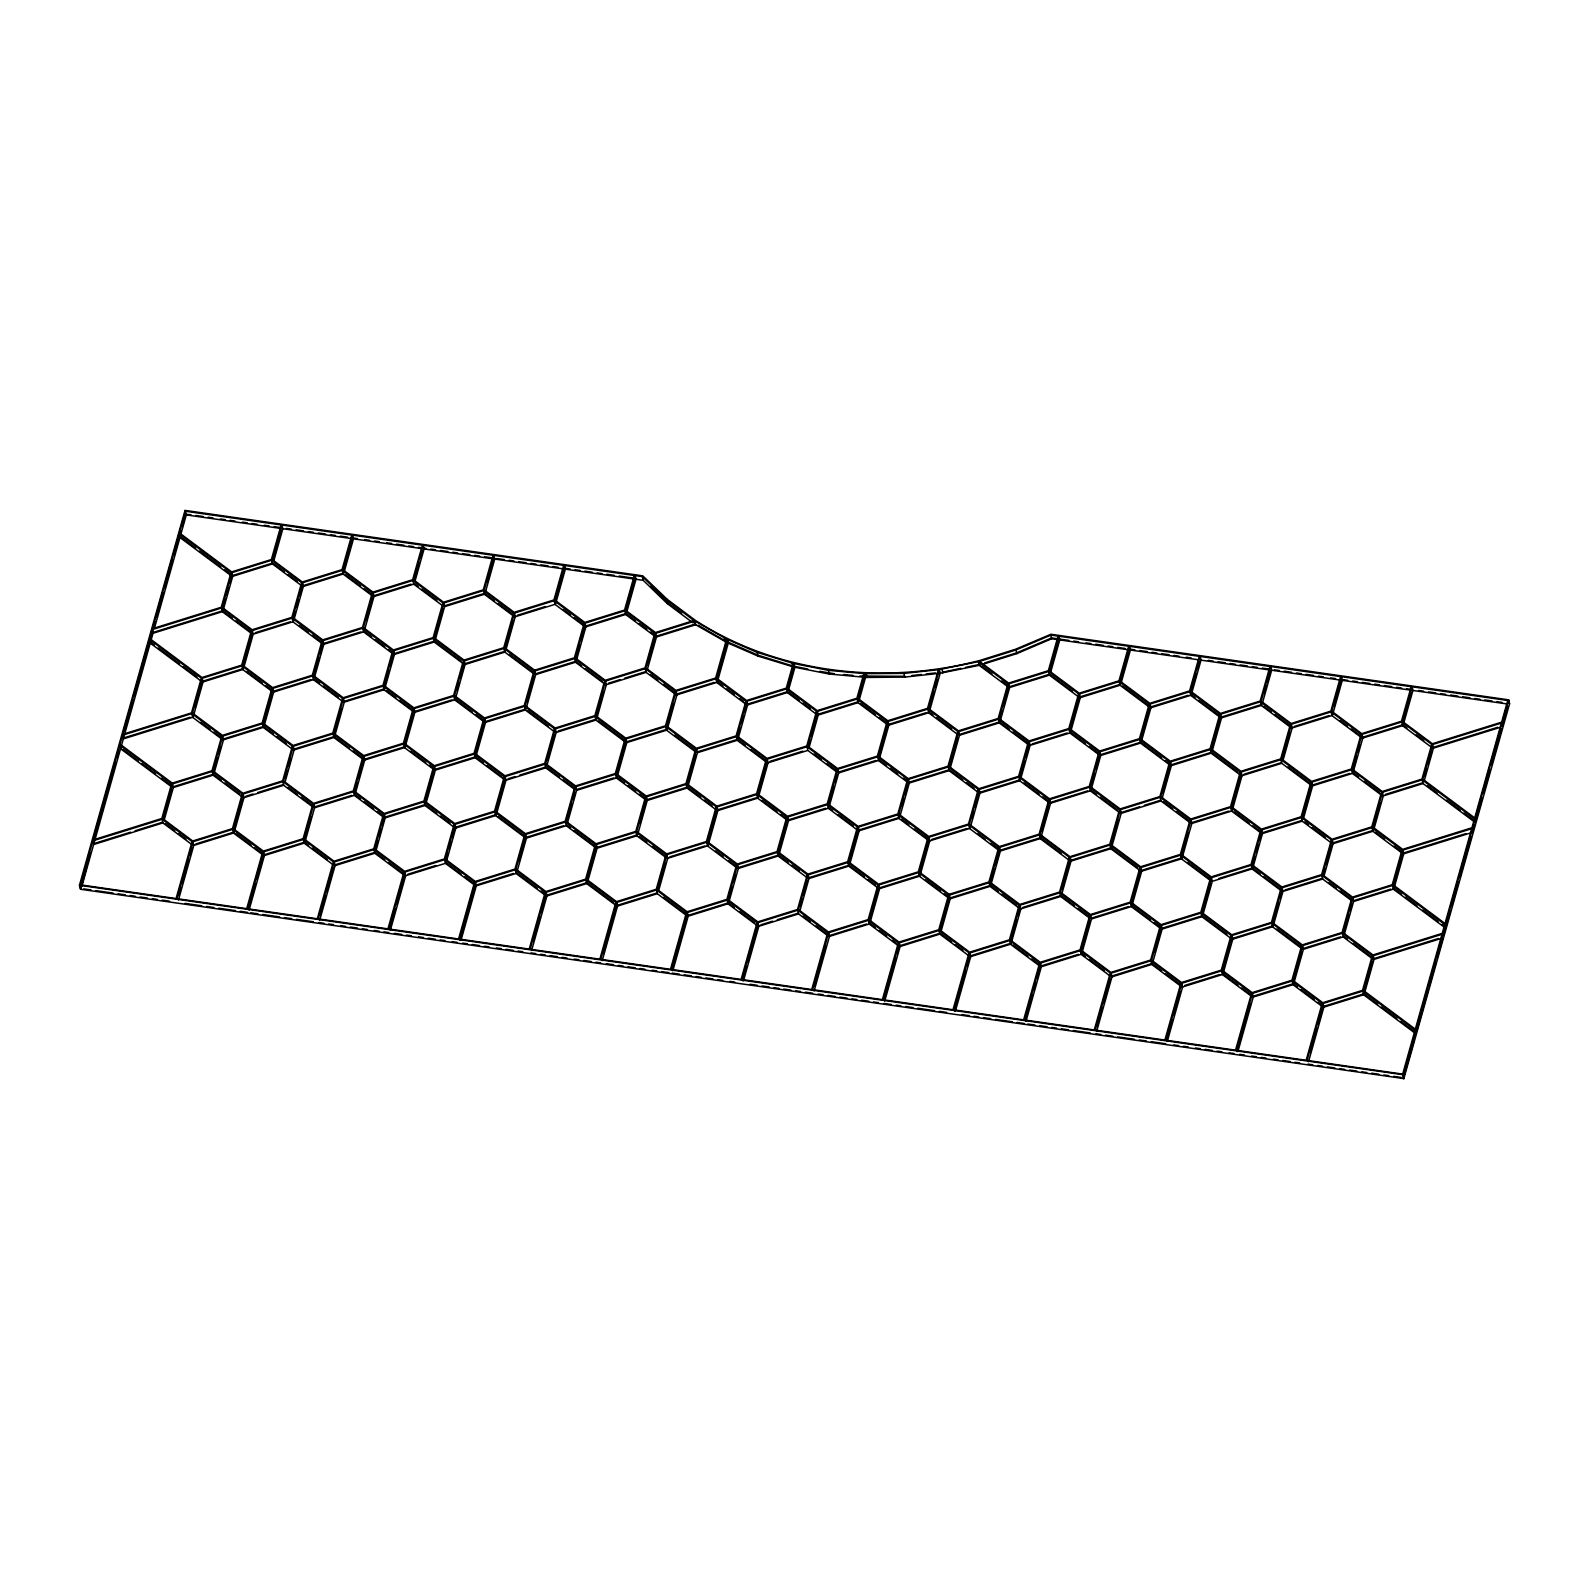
<?xml version="1.0" encoding="UTF-8"?>
<svg xmlns="http://www.w3.org/2000/svg" width="1589" height="1589" viewBox="0 0 1589 1589"><rect width="100%" height="100%" fill="white"/><g stroke="black" fill="none" stroke-linecap="round" stroke-linejoin="round"><path stroke-width="1.5" d="M979.301 660.647L1015.709 649.206L1050.925 634.269L1508.616 699.835L1403.385 1074.76L79.45 885.272L185.039 510.407L642.77 575.854L667.181 599.331L695.267 620.306C778.193 673.994 883.762 685.077 978.447 660.825M81.257 888.549L80.443 884.855L92.837 840.839L162.118 819.249L192.09 841.614L192.885 845.288M119.771 745.062L93.096 839.926L161.84 818.494L171.612 783.754L119.771 745.062L120.565 748.737L93.89 843.6L130.556 832.179M122.532 735.21L123.326 738.905L120.824 747.823L120.009 744.149L122.532 735.21L191.812 713.62L221.785 735.985L222.579 739.679L192.607 717.314L191.812 713.62M122.79 734.317L149.465 639.433L201.306 678.126L191.534 712.885L122.79 734.317L123.584 737.991L190.044 717.275M154.391 645.094L150.518 642.214L149.724 638.54L152.226 629.602L221.507 608.011L251.479 630.376L252.274 634.051L243.812 664.182M179.16 533.825L152.484 628.688L221.248 607.256L231.021 572.517L179.16 533.825L179.954 537.499L154.61 627.635M195.685 548.145L180.212 536.585L179.418 532.911L185.516 511.241L281.134 524.926L281.928 528.601M90.295 852.975L80.681 889.284L1403.842 1078.593L1509.55 703.887L1508.418 699.756M94.327 838.674L115.779 762.382M117.129 757.615L119.135 750.445M124.498 731.377L133.218 700.372M134.549 695.605L155.345 621.696M156.675 616.929L163.389 593.074M164.72 588.307L172.764 559.705M174.115 554.919L180.808 531.084M182.159 526.317L185.615 514.2L190.958 514.757M81.893 886.225L93.632 844.514L92.837 840.839M123.584 737.991L150.26 643.108L149.465 639.433M150.518 642.214L153.021 633.276L152.226 629.602M180.212 536.585L186.31 514.915L185.516 511.241M202.22 678.265L203.015 681.939L193.242 716.699L192.448 713.004L202.22 678.265L241.965 665.87L271.937 688.236L272.732 691.91L242.759 669.545L241.965 665.87M232.312 618.061L222.937 611.07L222.142 607.395L231.915 572.636L271.659 560.242L301.652 582.627L302.446 586.301L299.824 595.557M163.29 819.864L171.771 789.753M194.95 707.304L202.121 681.8M223.334 606.303L225.3 599.351M226.591 594.723L228.558 587.771M229.849 583.143L231.815 576.191L231.021 572.517M164.203 819.984L173.32 787.548L172.267 783.139L120.009 744.149M222.937 611.07L232.709 576.31L231.915 572.636M192.09 841.614L176.081 898.54L80.443 884.855M221.785 735.985L212.012 770.744L172.267 783.139M251.479 630.376L241.707 665.136L201.962 677.51L149.724 638.54M281.134 524.926L271.401 559.507L231.656 571.901L179.418 532.911M192.984 841.733L176.975 898.679L246.712 908.65L262.721 851.724L232.729 829.359L192.984 841.733L193.779 845.427L178.445 899.99M221.209 780.139L213.72 774.558L212.906 770.883L222.678 736.124L262.443 723.73L292.416 746.095L293.21 749.79L263.238 727.404L262.443 723.73M242.62 665.255L252.393 630.495L292.138 618.121L322.11 640.486L312.338 675.226L272.593 687.62L242.62 665.255L243.415 668.929M282.028 525.045L272.315 559.646L302.287 582.011L342.032 569.617L351.765 535.036L282.028 525.045L282.842 528.72L273.765 561.016M178.862 895.104L180.868 887.993M182.199 883.246L188.873 859.53M190.203 854.783L192.209 847.652M213.462 772.115L217.355 758.211M218.666 753.563L220.613 746.631M272.851 560.877L281.273 530.905M214.356 772.234L223.493 739.799L222.678 736.124M244.07 666.625L253.187 634.19L252.393 630.495M242.243 793.845L232.471 828.604L192.726 840.998L162.753 818.633L172.526 783.874L212.271 771.479L242.243 793.845L243.038 797.539L234.576 827.651M271.937 688.236L262.165 722.995L222.42 735.369L192.448 713.004M301.652 582.627L291.879 617.366L252.115 629.76L222.142 607.395M233.384 828.743L243.157 793.984L282.902 781.589L312.874 803.955L303.102 838.714L263.357 851.108L233.384 828.743L234.179 832.418L243.951 797.658L243.157 793.984M273.248 733.78L263.873 726.809L263.079 723.114L272.851 688.375L312.596 675.98L342.569 698.346L343.363 702.02M302.546 582.746L303.34 586.42L293.568 621.18L292.773 617.505L302.546 582.746L342.29 570.352L372.283 592.717L373.077 596.411L366.562 619.571M264.271 722.042L272.096 694.234M293.31 618.737L295.276 611.785M296.567 607.157L298.533 600.205M264.529 724.485L273.646 692.049L272.851 688.375M292.416 746.095L282.643 780.854L242.899 793.249L212.906 770.883M263.615 851.843L247.606 908.789L317.323 918.76L333.352 861.834L303.36 839.469L263.615 851.843L264.41 855.537L249.076 910.1M293.31 746.234L283.537 780.974L313.53 803.359L353.274 790.964L363.047 756.205L333.074 733.84L293.31 746.234L294.104 749.909L284.987 782.344M323.024 640.605L313.251 675.365L343.224 697.73L382.969 685.336L392.741 650.596L362.769 628.231L323.024 640.605L323.818 644.3L314.682 676.735M342.946 569.756L352.659 535.155L422.396 545.146L412.663 579.727L372.918 592.121L342.946 569.756L343.74 573.43L353.473 538.83L352.659 535.155M248.837 907.597L255.511 883.861M256.842 879.114L263.516 855.398L262.721 851.724M285.384 777.577L287.351 770.625M288.642 765.997L290.608 759.045M313.788 676.596L318.992 658.064M320.303 653.437L322.905 644.161M344.118 568.683L352.559 538.711L351.765 535.036M342.569 698.346L332.796 733.105L293.051 745.479L263.079 723.114M372.283 592.717L362.51 627.476L322.746 639.87L292.773 617.505M313.788 804.094L304.015 838.853L333.988 861.218L373.733 848.824L383.505 814.065L353.533 791.699L313.788 804.094L314.582 807.768L304.81 842.528L308.564 845.328M349.501 748.101L334.504 736.899L333.71 733.224L343.482 698.465L383.227 686.09L413.2 708.456L413.994 712.13L384.022 689.765L383.227 686.09M363.404 627.615L373.177 592.856L412.922 580.462L442.894 602.827L433.142 637.586L393.377 649.98L363.404 627.615L364.199 631.29L371.707 636.891M304.552 840.084L311.067 816.905M334.246 734.456L341.417 708.972M334.504 736.899L344.277 702.159L343.482 698.465M364.854 628.966L373.971 596.53L373.177 592.856M334.246 861.953L318.237 918.899L387.954 928.87L403.983 871.944L373.991 849.579L334.246 861.953L335.041 865.628L319.707 920.21M360.584 798.969L354.963 794.778L354.168 791.084L363.941 756.344L403.705 743.95L433.678 766.315L434.472 769.99L404.5 747.625L403.705 743.95M383.883 685.475L393.655 650.715L433.4 638.341L463.372 660.706L453.6 695.446L413.855 707.84L383.883 685.475L384.677 689.149M423.29 545.265L413.577 579.846L443.549 602.231L483.294 589.837L493.027 555.236L423.29 545.265L424.084 548.94L415.007 581.236M320.124 915.324L325.467 896.355M326.798 891.608L333.472 867.872M355.36 790.011L357.326 783.059M358.617 778.431L363.841 759.88L363.047 756.205M385.074 684.382L388.967 670.479M390.278 665.851L393.536 654.271L392.741 650.596M414.113 581.097L419.297 562.645M420.588 558.037L422.535 551.125M354.963 794.778L364.735 760.019L363.941 756.344M385.313 686.845L394.449 654.39L393.655 650.715M413.2 708.456L403.427 743.215L363.682 755.589L333.71 733.224M384.796 859.629L375.441 852.638L374.646 848.963L384.419 814.204L424.164 801.809L454.136 824.175L454.931 827.869L452.329 837.125M414.113 708.575L414.908 712.269L405.135 747.009L404.341 743.334L414.113 708.575L453.858 696.2L483.831 718.566L484.625 722.24L475.508 754.676M443.808 602.966L434.035 637.725L464.008 660.09L503.753 647.696L513.525 612.937L483.553 590.572L443.808 602.966L444.602 606.64L435.485 639.076M375.838 847.871L377.785 840.919M379.096 836.291L381.042 829.339M382.353 824.711L384.3 817.759L383.505 814.065M413.358 714.454L404.222 746.89L364.477 759.284M434.572 638.957L443.053 608.825M376.096 850.314L385.213 817.878L384.419 814.204M433.678 766.315L423.905 801.074L384.161 813.449L354.168 791.084M404.877 872.063L388.868 929.009L458.585 938.98L474.595 882.034L444.622 859.669L404.877 872.063L405.672 875.738L390.338 930.32M434.572 766.454L424.799 801.194L454.772 823.559L494.537 811.184L504.309 776.425L474.317 754.06L434.572 766.454L435.366 770.129L426.249 802.564M472.151 711.852L455.308 699.259L454.514 695.585L464.286 660.825L504.031 648.431L534.003 670.816L534.798 674.491L504.825 652.126L504.031 648.431M484.208 589.956L493.921 555.375L563.658 565.346L553.925 599.947L514.181 612.321L484.208 589.956L485.003 593.65L494.358 600.642M390.1 927.817L395.423 908.829M396.773 904.081L404.778 875.618L403.983 871.944M425.355 802.425L433.817 772.314M456.996 689.864L458.963 682.912M460.254 678.285L464.167 664.381M487.326 581.991L493.821 558.931L493.027 555.236M455.308 699.259L465.08 664.5L464.286 660.825M485.638 591.346L494.715 559.05L493.921 555.375M454.136 824.175L444.364 858.934L404.619 871.328L374.646 848.963M483.831 718.566L474.058 753.325L434.313 765.699L404.341 743.334M461.048 873.93L446.072 862.748L445.278 859.073L455.05 824.314L494.795 811.919L524.767 834.285L525.562 837.979L519.047 861.139M483.255 762.72L475.766 757.119L474.972 753.444L484.744 718.685L524.489 706.311L554.462 728.676L555.256 732.35L525.284 709.985L524.489 706.311M505.461 651.51L504.666 647.835L514.439 613.076L554.184 600.682L584.156 623.047L584.951 626.741L581.058 640.625M445.814 860.304L447.76 853.353M449.071 848.705L451.018 841.753M505.858 646.743L513.029 621.259M446.072 862.748L455.844 827.988L455.05 824.314M476.422 754.815L485.539 722.379L484.744 718.685M506.116 649.186L515.233 616.75L514.439 613.076M534.003 670.816L524.231 705.556L484.486 717.95L454.514 695.585M475.508 882.173L459.499 939.119L529.216 949.09L545.226 892.144L515.253 869.779L475.508 882.173L476.303 885.848L460.969 940.43M495.43 811.304L505.203 776.564L544.948 764.17L574.94 786.535L565.168 821.295L525.403 833.669L495.43 811.304L496.225 814.998M525.919 709.369L525.125 705.695L534.897 670.935L574.662 658.541L604.634 680.906L605.429 684.601L575.456 662.236L574.662 658.541M564.552 565.485L565.346 569.16L555.634 603.76L554.839 600.066L564.552 565.485L634.289 575.456L635.084 579.151L626.642 609.123M460.055 940.291L475.389 885.728M496.622 810.231L505.103 780.1L504.309 776.425M526.972 702.298L534.142 676.795M555.375 601.317L564.453 569.041L494.715 559.05M496.88 812.674L505.997 780.239L505.203 776.564M526.575 707.045L535.692 674.61L534.639 670.2L504.666 647.835M524.767 834.285L514.995 869.044L475.25 881.438L445.278 859.073M554.462 728.676L544.689 763.415L504.944 775.809L474.972 753.444M584.156 623.047L574.384 657.806L534.639 670.2M537.3 888.231L516.703 872.858L515.909 869.163L525.681 834.424L565.426 822.029L595.398 844.395L596.193 848.069M555.375 728.795L545.603 763.554L575.576 785.919L615.32 773.525L625.093 738.786L595.12 716.421L555.375 728.795L556.17 732.489L547.053 764.925M581.713 665.811L576.092 661.62L575.297 657.945L585.07 623.186L624.815 610.792L654.787 633.157L655.582 636.831L625.609 614.466L624.815 610.792M547.45 760.158L554.601 734.674M575.834 659.177L579.747 645.273M517.339 870.534L526.475 838.098L525.681 834.424M576.747 659.296L585.864 626.861L585.07 623.186M604.634 680.906L594.862 715.666L555.117 728.06L525.125 705.695M634.289 575.456L624.556 610.057L584.812 622.431L554.839 600.066M546.139 892.283L530.13 949.229L599.847 959.2L615.857 902.254L585.884 879.889L546.139 892.283L546.934 895.958L531.6 950.52M575.834 786.654L566.061 821.414L596.034 843.779L635.799 831.405L645.571 796.645L615.579 774.28L575.834 786.654L576.628 790.349L567.511 822.784M605.528 681.045L606.323 684.72L596.55 719.479L595.756 715.805L605.528 681.045L645.293 668.651L675.265 691.016L676.06 694.711L646.087 672.346L645.293 668.651M635.62 620.842L626.265 613.87L625.47 610.176L635.183 575.595L642.393 576.628L666.486 599.907L693.956 620.524L694.751 624.219L656.237 636.236L650.616 632.025M533.348 940.906L540.022 917.191M541.352 912.444L545.365 898.202M566.598 822.645L571.822 804.113M573.113 799.485L575.079 792.534M596.948 714.712L603.462 691.553M626.9 611.547L635.977 579.27L635.183 575.595M595.398 844.395L585.626 879.154L545.881 891.548L515.909 869.163M654.787 633.157L645.015 667.916L605.27 680.31L575.297 657.945M613.553 902.532L587.334 882.968L586.54 879.273L596.312 844.534L636.057 832.139L666.029 854.505L666.824 858.179L636.851 835.814L636.057 832.139M616.234 773.664L626.006 738.905L665.751 726.531L695.724 748.896L685.951 783.635L646.207 796.029L616.234 773.664L617.029 777.339L624.517 782.94M655.701 633.296L645.928 668.035L675.901 690.421L715.646 678.026L726.59 639.096L694.89 621.081L655.701 633.296L656.495 636.971L647.378 669.406M587.076 880.524L595.537 850.393M617.426 772.572L625.887 742.46L625.093 738.786M647.776 664.639L654.946 639.155M587.97 880.644L597.106 848.208L596.312 844.534M617.029 777.339L626.801 742.579L626.006 738.905M675.265 691.016L665.493 725.776L625.748 738.17L595.756 715.805M616.77 902.393L600.761 959.339L670.479 969.31L686.488 912.364L656.515 889.999L616.77 902.393L617.565 906.068L602.231 960.63M637.487 835.198L636.692 831.524L646.465 796.764L686.21 784.39L716.182 806.755L716.977 810.43L707.86 842.865M676.159 691.155L666.387 725.915L696.359 748.28L736.124 735.886L745.896 701.126L715.904 678.761L676.159 691.155L676.954 694.83L667.181 729.589M603.323 953.4L616.651 905.948L615.857 902.254M639.851 823.499L646.365 800.32L645.571 796.645M673.458 703.967L666.288 729.45L626.543 741.845M638.142 832.894L647.259 800.459L646.465 796.764M666.029 854.505L656.257 889.264L616.512 901.638L586.54 879.273M737.455 868.289L736.66 864.615L706.688 842.249L666.923 854.644L657.151 889.383L687.143 911.748L688.196 916.178L672.842 970.74M696.637 749.015L686.865 783.774L716.838 806.139L756.582 793.745L766.355 759.006L736.382 736.621L696.637 749.015L697.432 752.689L688.315 785.125M722.975 686.031L717.354 681.84L716.56 678.145L727.444 639.453L757.178 652.404L793.229 663.427L794.023 667.102L787.707 689.566M658.343 888.311L665.513 862.827M687.401 785.006L695.863 754.894M717.731 677.132L727.385 642.77L726.59 639.096M658.601 890.754L667.738 858.318L666.923 854.644M717.354 681.84L728.239 643.148L727.444 639.453M716.182 806.755L706.41 841.515L666.665 853.889L636.692 831.524M717.096 806.874L717.89 810.569L708.118 845.308L707.323 841.634L717.096 806.874L756.841 794.5L786.813 816.865L787.608 820.54L757.635 798.175L756.841 794.5M745.32 745.281L737.812 739.699L737.018 736.025L746.79 701.265L786.535 688.871L816.528 711.236L817.322 714.931L787.33 692.546L786.535 688.871M672.604 968.237L686.627 918.422M738.21 734.932L740.176 727.98M741.467 723.353L743.434 716.401M744.725 711.773L746.691 704.821L745.896 701.126M738.468 737.375L747.585 704.94L746.79 701.265M736.66 864.615L726.888 899.374L687.143 911.748M793.229 663.427L786.277 688.136L746.532 700.511L716.56 678.145M734.197 907.379L728.596 903.188L727.782 899.493L737.554 864.754L777.319 852.359L807.291 874.725L808.086 878.399L778.113 856.034L777.319 852.359M757.496 793.884L767.269 759.125L807.013 746.731L836.986 769.096L827.214 803.855L787.469 816.249L757.496 793.884L758.291 797.559M794.123 663.606L787.191 688.255L817.163 710.621L856.908 698.246L863.84 673.577L828.465 670.34L794.123 663.606L794.917 667.281L788.621 689.705M728.338 900.725L732.231 886.821M733.542 882.193L735.489 875.241M758.688 792.792L767.149 762.68L766.355 759.006M729.232 900.864L738.369 868.428L737.554 864.754M758.946 795.235L768.063 762.799L767.269 759.125M757.119 922.474L741.11 979.42L671.392 969.429L687.401 912.503L727.146 900.109L757.119 922.474L757.913 926.169L747.903 961.742M786.813 816.865L777.041 851.605L737.296 863.999L707.323 841.634M816.528 711.236L806.755 745.996L766.99 758.39L737.018 736.025M758.032 922.613L742.023 979.539L811.741 989.53L827.75 932.584L797.777 910.219L758.032 922.613L758.827 926.288L743.473 980.85M788.124 862.41L778.749 855.418L777.955 851.744L787.727 816.984L827.472 804.61L857.444 826.975L858.239 830.65M817.421 711.375L807.649 746.135L837.621 768.5L877.386 756.106L887.159 721.346L857.166 698.981L817.421 711.375L818.216 715.05L809.099 747.485M742.579 980.731L746.572 966.489M779.146 850.651L786.972 822.864M808.185 747.366L810.152 740.414M811.443 735.767L816.667 717.235M779.404 853.114L788.521 820.679L787.727 816.984M807.291 874.725L797.519 909.484L757.774 921.858L727.782 899.493M808.185 874.844L798.413 909.603L828.405 931.968L868.15 919.594L877.923 884.835L847.95 862.469L808.185 874.844L808.98 878.538L799.863 910.974M837.9 769.235L828.127 803.994L858.1 826.359L897.845 813.965L907.617 779.206L877.644 756.841L837.9 769.235L838.694 772.909L829.557 805.345M865.568 677.351L858.616 702.06L857.822 698.366L864.774 673.657L903.982 673.398L938.424 669.664L939.218 673.339L904.777 677.093L866.78 677.45L865.568 677.351L864.774 673.657M800.26 906.207L802.227 899.255M803.518 894.627L807.43 880.723M828.663 805.226L833.867 786.694M835.178 782.046L837.125 775.094M858.974 697.432L864.634 677.252L829.259 674.034L794.917 667.281M857.444 826.975L847.672 861.715L807.927 874.109L777.955 851.744M828.663 932.723L812.654 989.649L882.372 999.64L898.381 942.694L868.408 920.329L828.663 932.723L829.458 936.398L814.104 990.96M864.376 876.711L849.38 865.528L848.586 861.854L858.358 827.094L898.103 814.72L928.075 837.085L928.87 840.76L898.897 818.395L898.103 814.72M878.28 756.225L888.052 721.485L927.797 709.091L957.77 731.456L947.997 766.216L908.253 778.61L878.28 756.225L879.075 759.919L886.583 765.501M814.541 986.094L825.883 945.753M849.122 863.085L857.603 832.974M879.472 755.152L887.953 725.021L887.159 721.346M850.036 863.224L859.152 830.769L858.358 827.094M879.73 757.595L888.847 725.16L888.052 721.485M938.424 669.664L927.539 708.356L887.794 720.731L857.822 698.366M875.46 927.599L869.838 923.388L869.044 919.713L878.816 884.954L918.561 872.579L948.554 894.945L949.348 898.619L919.356 876.254L918.561 872.579M899.553 817.779L898.758 814.104L908.531 779.345L948.275 766.951L978.248 789.316L979.042 793.01L975.13 806.894M939.397 669.545L928.453 708.476L958.425 730.841L998.17 718.466L1007.942 683.707L978.387 661.64L939.397 669.545L940.191 673.239L929.247 712.15L932.981 714.951M870.236 918.641L878.717 888.509L877.923 884.835M901.897 806.06L903.843 799.108M905.154 794.48L908.411 782.9L907.617 779.206M928.969 709.747L934.094 691.553M935.385 687.004L937.292 680.171M869.838 923.388L879.611 888.648L878.816 884.954M900.188 815.455L909.325 783.019L908.531 779.345M928.075 837.085L918.303 871.825L878.558 884.219L848.586 861.854M899.295 942.833L883.285 999.759L953.003 1009.75L969.012 952.804L939.039 930.439L899.295 942.833L900.089 946.508L884.735 1001.07M928.989 837.204L929.783 840.879L920.011 875.638L919.217 871.964L928.989 837.204L968.734 824.81L998.706 847.195L999.501 850.87L995.588 864.774M958.683 731.595L948.911 766.335L978.884 788.7L1018.628 776.326L1028.401 741.566L998.428 719.201L958.683 731.595L959.478 735.27L950.361 767.705M884.497 998.567L895.838 958.246M897.169 953.499L899.175 946.369L898.381 942.694M928.214 843.084L919.097 875.519L879.353 887.893M949.447 767.566L957.929 737.455M948.554 894.945L938.781 929.704L899.016 942.078L869.044 919.713M978.248 789.316L968.476 824.075L928.731 836.469L898.758 814.104M979.142 789.455L979.956 793.129L970.184 827.889L969.369 824.214L979.142 789.455L1018.907 777.061L1048.879 799.426L1049.674 803.12L1019.701 780.735L1018.907 777.061M1009.233 729.252L999.878 722.26L999.084 718.586L1008.856 683.826L1048.601 671.452L1078.573 693.817L1079.368 697.492L1070.251 729.927M940.211 931.055L948.693 900.943M971.872 818.494L973.819 811.542M1000.276 717.513L1002.222 710.561M1003.533 705.913L1008.737 687.382L1007.942 683.707M941.125 931.194L950.242 898.758L949.189 894.329L919.217 871.964M1000.534 719.956L1009.651 687.521L1008.856 683.826M998.706 847.195L988.934 881.935L949.189 894.329M1058.056 636.116L1048.343 670.697L1008.578 683.091L979.539 661.401L1016.046 649.921L1050.845 635.084L1058.056 636.116L1058.85 639.791M969.926 952.943L953.916 1009.869L1023.634 1019.86L1039.643 962.914L1009.67 940.549L969.926 952.943L970.72 956.618L955.366 1011.18M998.13 891.35L990.642 885.748L989.848 882.074L999.62 847.314L1039.365 834.92L1069.337 857.285L1070.132 860.98L1040.159 838.615L1039.365 834.92M1019.542 776.445L1029.314 741.705L1069.059 729.311L1099.032 751.676L1089.259 786.436L1049.515 798.81L1019.542 776.445L1020.337 780.139M1058.969 636.236L1049.237 670.836L1079.209 693.201L1118.974 680.807L1128.687 646.226L1058.969 636.236L1059.764 639.93L1050.687 672.207M954.473 1011.041L965.814 970.72M967.145 965.973L969.806 956.479L969.012 952.804M990.384 883.305L994.297 869.401M1020.734 775.372L1024.647 761.469M1025.938 756.841L1029.195 745.241L1028.401 741.566M1049.773 672.068L1058.214 642.095M991.298 883.424L1000.415 850.989L999.62 847.314M1020.992 777.816L1030.109 745.38L1029.314 741.705M1019.185 905.055L1009.412 939.794L969.648 952.188L939.675 929.823L949.447 895.064L989.192 882.689L1019.185 905.055L1019.979 908.729L1018.013 915.681M1048.879 799.426L1039.107 834.185L999.362 846.579L969.369 824.214M1078.573 693.817L1068.801 728.557L1029.056 740.951L999.084 718.586M1010.306 939.933L1020.078 905.174L1059.823 892.8L1089.816 915.165L1080.043 949.904L1040.279 962.298L1010.306 939.933L1011.101 943.608L1020.873 908.868L1020.078 905.174M1061.412 853.372L1040.795 837.999L1040.001 834.324L1049.773 799.565L1089.538 787.171L1119.51 809.536L1120.305 813.21L1090.332 790.845L1089.538 787.171M1085.486 743.553L1070.509 732.37L1069.715 728.696L1079.487 693.936L1119.232 681.562L1149.205 703.927L1149.999 707.602L1141.538 737.713M1011.498 938.841L1016.722 920.309M1041.848 830.908L1049.018 805.424M1041.45 835.675L1050.567 803.24L1049.773 799.565M1070.509 732.37L1080.282 697.631L1079.487 693.936M1069.337 857.285L1059.565 892.045L1019.82 904.439L989.848 882.074M1040.557 963.033L1024.547 1019.979L1094.265 1029.95L1110.274 973.024L1080.302 950.659L1040.557 963.033L1041.351 966.728L1025.997 1021.29M1070.251 857.424L1060.479 892.184L1090.451 914.549L1130.196 902.155L1139.968 867.395L1109.996 845.03L1070.251 857.424L1071.046 861.099L1061.929 893.534M1096.589 794.44L1090.968 790.249L1090.173 786.555L1099.946 751.796L1139.69 739.421L1169.663 761.786L1170.457 765.461L1162.651 793.269M1119.868 680.946L1129.6 646.346L1199.318 656.336L1189.585 690.917L1149.84 703.311L1119.868 680.946L1120.662 684.621M1025.759 1018.787L1032.433 995.072M1033.764 990.324L1035.77 983.194M1037.101 978.447L1040.437 966.589L1039.643 962.914M1062.326 888.787L1069.476 863.284M1090.709 787.786L1094.622 773.883M1095.933 769.255L1099.826 755.351M1121.059 679.874L1129.481 649.901L1128.687 646.226M1091.623 787.926L1100.74 755.49L1099.946 751.796M1121.318 682.317L1130.395 650.04L1129.6 646.346M1119.51 809.536L1109.738 844.295L1069.993 856.689L1040.001 834.324M1149.205 703.927L1139.432 738.667L1099.687 751.061L1069.715 728.696M1090.709 915.284L1080.937 950.043L1110.91 972.408L1150.654 960.014L1160.427 925.275L1130.454 902.91L1090.709 915.284L1091.504 918.958L1081.732 953.718L1085.486 956.518M1137.664 867.673L1111.426 848.109L1110.632 844.414L1120.404 809.675L1160.149 797.281L1190.141 819.646L1190.936 823.32L1160.963 800.955L1160.149 797.281M1161.738 757.854L1141.14 742.48L1140.346 738.806L1150.118 704.046L1189.863 691.672L1219.836 714.037L1220.63 717.712M1081.473 951.275L1089.955 921.163M1111.188 845.666L1118.338 820.162M1111.426 848.109L1121.198 813.35L1120.404 809.675M1141.776 740.176L1150.913 707.741L1150.118 704.046M1169.663 761.786L1159.891 796.546L1120.146 808.92L1090.173 786.555M1111.168 973.143L1095.159 1030.089L1164.896 1040.06L1180.905 983.134L1150.933 960.769L1111.168 973.143L1111.982 976.838L1096.628 1031.4M1150.635 919.952L1131.904 905.968L1131.11 902.294L1140.882 867.534L1180.627 855.14L1210.6 877.505L1211.394 881.2L1181.421 858.835L1180.627 855.14M1170.577 761.906L1160.804 796.665L1190.777 819.03L1230.522 806.656L1240.294 771.896L1210.321 749.531L1170.577 761.906L1171.371 765.6L1162.254 798.036M1200.231 656.456L1190.499 691.056L1220.471 713.421L1260.216 701.027L1269.949 666.446L1200.231 656.456L1201.026 660.15L1191.293 694.731L1195.047 697.531M1097.065 1026.514L1102.389 1007.545M1103.719 1002.798L1110.393 979.082M1132.302 901.201L1140.763 871.09L1139.968 867.395M1191.035 692.288L1196.219 673.855M1197.53 669.227L1199.457 662.315M1131.904 905.968L1141.677 871.209L1140.882 867.534M1190.141 819.646L1180.369 854.405L1140.604 866.78L1110.632 844.414M1219.836 714.037L1210.063 748.777L1170.318 761.171L1140.346 738.806M1161.738 970.819L1152.363 963.828L1151.568 960.153L1161.341 925.394L1201.085 913L1231.058 935.385L1231.852 939.059L1222.736 971.495M1191.035 819.785L1191.829 823.46L1182.057 858.219L1181.263 854.524L1191.035 819.785L1230.78 807.391L1260.772 829.756L1261.567 833.431L1259.6 840.382M1237.99 772.155L1211.771 752.59L1210.957 748.916L1220.729 714.156L1260.494 701.762L1290.467 724.147L1291.261 727.822L1261.289 705.456L1260.494 701.762M1154.706 952.109L1161.221 928.949L1160.427 925.275M1188.314 832.596L1181.163 858.08L1141.418 870.474M1211.513 750.147L1219.975 720.035M1153.018 961.504L1162.135 929.068L1161.341 925.394M1212.407 750.286L1221.544 717.831L1220.729 714.156M1210.6 877.505L1200.827 912.265L1161.082 924.659L1131.11 902.294M1181.799 983.253L1165.79 1040.199L1235.527 1050.17L1251.536 993.244L1221.564 970.879L1181.799 983.253L1182.613 986.948L1167.26 1041.51M1241.208 772.016L1242.002 775.71L1232.23 810.45L1231.435 806.775L1241.208 772.016L1280.952 759.641L1310.925 782.006L1311.719 785.681L1281.747 763.316L1280.952 759.641M1261.13 701.166L1270.862 666.566L1340.58 676.556L1330.847 711.137L1291.102 723.531L1261.13 701.166L1261.924 704.841M1167.021 1039.007L1172.364 1020.019M1173.695 1015.272L1180.369 991.556M1202.277 913.635L1210.739 883.504M1231.972 808.007L1241.088 775.571L1240.294 771.896M1264.268 693.181L1266.215 686.269M1267.506 681.641L1270.743 670.121L1269.949 666.446M1203.191 913.754L1212.308 881.319L1211.235 876.89L1181.263 854.524M1262.58 702.537L1271.657 670.24L1270.862 666.566M1231.058 935.385L1221.286 970.124L1181.541 982.518L1151.568 960.153M1260.772 829.756L1251 864.515L1211.235 876.89M1290.467 724.147L1280.694 758.887L1240.949 771.281L1210.957 748.916M1237.99 985.12L1222.994 973.938L1222.199 970.263L1231.972 935.504L1271.716 923.11L1301.689 945.475L1302.483 949.169L1272.511 926.804L1271.716 923.11M1260.196 873.91L1252.688 868.329L1251.894 864.634L1261.666 829.895L1301.411 817.501L1331.403 839.866L1332.198 843.541L1302.205 821.175L1301.411 817.501M1291.36 724.266L1281.588 759.026L1311.58 781.391L1351.325 768.997L1361.098 734.237L1331.125 711.872L1291.36 724.266L1292.155 727.941L1283.038 760.376M1253.085 863.562L1255.052 856.61M1256.343 851.982L1258.309 845.03M1282.78 757.933L1289.95 732.45M1222.994 973.938L1232.766 939.178L1231.972 935.504M1253.344 866.005L1262.461 833.57L1261.666 829.895M1281.231 887.615L1271.458 922.375L1231.713 934.769L1201.741 912.404L1211.513 877.644L1251.258 865.25L1281.231 887.615L1282.025 891.31L1280.079 898.242M1310.925 782.006L1301.153 816.746L1261.408 829.14L1231.435 806.775M1252.43 993.363L1236.421 1050.309L1306.158 1060.28L1322.167 1003.354L1292.195 980.989L1252.43 993.363L1253.244 997.058L1237.891 1051.62M1272.372 922.514L1282.144 887.754L1321.889 875.36L1351.862 897.725L1342.089 932.485L1302.344 944.879L1272.372 922.514L1273.166 926.188M1311.839 782.126L1302.066 816.885L1332.039 839.25L1371.784 826.856L1381.556 792.117L1351.584 769.751L1311.839 782.126L1312.633 785.82L1303.516 818.256M1342.288 680.35L1332.555 714.951L1331.761 711.276L1341.493 676.676L1411.211 686.666L1412.005 690.341L1342.288 680.35L1341.493 676.676M1236.977 1051.481L1250.325 1004.03M1273.564 921.421L1278.768 902.89M1302.603 818.117L1311.064 788.005M1334.244 705.595L1341.374 680.231L1271.657 670.24M1273.822 923.864L1282.939 891.429L1282.144 887.754M1301.689 945.475L1291.917 980.234L1252.172 992.628L1222.199 970.263M1331.403 839.866L1321.631 874.625L1281.866 887L1251.894 864.634M1297.379 986.848L1293.625 984.048L1292.83 980.373L1302.603 945.614L1342.347 933.22L1372.32 955.585L1373.114 959.279M1332.297 840.005L1322.525 874.745L1352.497 897.11L1392.242 884.735L1402.014 849.976L1372.042 827.611L1332.297 840.005L1333.092 843.68L1323.975 876.115M1358.635 777.001L1353.014 772.81L1352.219 769.136L1361.991 734.376L1401.756 721.982L1431.729 744.347L1432.523 748.042L1402.551 725.676L1401.756 721.982M1294.022 979.281L1301.848 951.473M1323.061 875.976L1325.027 869.024M1326.318 864.396L1331.542 845.864M1352.775 770.367L1356.668 756.463M1357.979 751.835L1359.926 744.883M1294.28 981.724L1303.397 949.288L1302.603 945.614M1353.669 770.486L1362.786 738.051L1361.991 734.376M1411.211 686.666L1401.478 721.247L1361.733 733.641L1331.761 711.276M1323.061 1003.473L1307.052 1060.419L1402.67 1074.104L1415.064 1030.069L1362.806 991.099L1323.061 1003.473L1323.855 1007.148L1308.522 1061.73M1352.775 897.864L1343.003 932.604L1372.975 954.969L1442.236 933.379L1444.759 924.46L1392.52 885.47L1352.775 897.864L1353.57 901.539L1344.433 933.974M1382.47 792.236L1383.264 795.93L1373.492 830.67L1372.697 826.995L1382.47 792.236L1422.215 779.861L1474.453 818.832L1475.247 822.506L1423.009 783.536L1422.215 779.861M1402.392 721.366L1412.124 686.786L1507.743 700.471L1501.645 722.161L1432.364 743.751L1402.392 721.366L1403.186 725.061L1406.94 727.861M1310.289 1052.097L1316.963 1028.381M1318.294 1023.634L1322.286 1009.392M1343.539 933.855L1348.743 915.304M1350.054 910.676L1352.001 903.724M1373.234 828.227L1380.404 802.743M1403.584 720.314L1411.35 692.645M1403.842 722.757L1412.919 690.46L1412.124 686.786M1372.32 955.585L1362.548 990.344L1322.803 1002.738L1292.83 980.373M1431.729 744.347L1421.956 779.107L1382.212 791.501L1352.219 769.136M1363.461 990.483L1373.234 955.724L1441.998 934.292L1415.322 1029.175L1363.461 990.483L1364.256 994.158L1377.703 1004.188M1401.637 894.269L1393.95 888.529L1393.156 884.855L1402.928 850.095L1471.692 828.683L1472.487 832.358L1403.723 853.79L1394.606 886.225M1432.623 744.486L1422.85 779.246L1474.711 817.938L1501.387 723.055L1432.623 744.486L1433.417 748.161L1424.3 780.596M1363.998 991.715L1372.459 961.583M1394.348 883.782L1402.809 853.651L1402.014 849.976M1424.697 775.829L1426.644 768.897M1427.955 764.249L1431.868 750.346M1364.911 991.834L1374.028 959.398L1373.234 955.724M1471.692 828.683L1445.017 923.547L1393.156 884.855M1474.453 818.832L1471.95 827.77L1402.67 849.36L1372.697 826.995M1404.12 1075.455L1413.892 1040.696M1416.772 1030.466L1428.114 990.146M1429.445 985.418L1436.118 961.683M1437.449 956.955L1442.792 937.967L1374.028 959.398M1443.666 934.829L1445.553 928.135L1444.759 924.46M1450.479 910.636L1445.811 927.221L1441.958 924.361M1451.81 905.889L1458.484 882.173M1459.814 877.426L1471.156 837.105M1472.745 831.444L1474.632 824.751M1475.506 821.612L1482.179 797.896M1483.51 793.149L1490.184 769.434M1491.515 764.686L1501.526 729.113M1502.439 725.835L1507.921 706.33M1051.481 637.984L1016.503 652.9L984.644 662.911M980.334 665.076L1016.841 653.615L1051.64 638.758L1056.447 639.453M232.451 575.576L272.196 563.181M232.709 576.31L272.454 563.936L300.559 584.891M153.279 632.382L222.043 610.951M303.082 585.686L342.827 573.291M153.021 633.276L222.301 611.686L252.274 634.051M303.34 586.42L343.085 574.046L373.077 596.411M255.253 632.72L290.33 621.776M411.114 584.136L373.713 595.796L364.338 588.804M253.187 634.19L292.932 621.796L321.038 642.77M373.971 596.53L413.716 584.156L441.821 605.111M202.756 681.184L242.501 668.81M323.54 643.545L360.961 631.886M444.344 605.906L484.089 593.511M203.015 681.939L242.759 669.545M323.818 644.3L363.563 631.906L393.536 654.271M444.602 606.64L484.347 594.266L514.32 616.631L513.525 612.937M273.387 691.294L310.789 679.635M433.936 641.261L394.171 653.655L388.55 649.464M517.319 615.281L545.365 606.541M123.326 738.905L192.607 717.314M273.646 692.049L313.391 679.655L341.496 700.63M394.449 654.39L434.194 642.016L462.3 662.99M515.233 616.75L554.978 604.356L583.084 625.331M223.215 739.064L262.96 726.67M344.019 701.404L383.763 689.03M464.802 663.765L504.547 651.371M585.606 626.126L625.351 613.731M223.493 739.799L263.238 727.404M344.277 702.159L384.022 689.765M465.08 664.5L504.825 652.126M585.864 626.861L625.609 614.466M693.956 620.524L655.443 632.541L625.47 610.176M173.062 786.813L212.807 774.419M293.846 749.174L333.591 736.78M452.051 699.855L414.65 711.514L399.653 700.332M535.433 673.875L575.178 661.481M173.32 787.548L213.065 775.174L243.038 797.539M294.104 749.909L333.869 737.514L363.841 759.88M414.908 712.269L454.653 699.875L484.625 722.24M535.692 674.61L575.456 662.236M656.495 636.971L695.684 624.755L727.385 642.77M135.144 830.749L162.634 822.188M246.017 796.188L253.048 794.003M257.716 792.553L283.438 784.529M485.281 721.624L525.025 709.25M608.408 683.25L620.107 679.615M624.775 678.145L645.809 671.591M93.632 844.514L162.912 822.923L190.998 843.898M243.951 797.658L283.696 785.284L311.802 806.239M364.735 760.019L404.5 747.625M485.539 722.379L525.284 709.985M606.323 684.72L646.087 672.346M195.864 843.938L233.265 832.298M314.324 807.033L351.725 795.374M435.108 769.374L474.853 757M558.236 731L595.657 719.34M714.116 682.436L676.696 694.095L663.586 684.303M193.779 845.427L233.523 833.033L263.516 855.398M314.582 807.768L354.327 795.394L384.3 817.759M435.366 770.129L475.111 757.735L505.103 780.1M556.17 732.489L595.915 720.095L625.887 742.46M676.954 694.83L716.699 682.456L746.691 704.821M264.151 854.783L303.896 842.388M384.955 817.143L424.7 804.749M508.083 778.769L515.094 776.584M519.762 775.114L545.484 767.11M747.327 704.205L787.071 691.811M264.41 855.537L304.154 843.143L332.26 864.118M385.213 817.878L424.958 805.504L453.064 826.459M505.997 780.239L545.742 767.845L573.847 788.819M626.801 742.579L666.546 730.205L694.651 751.16M747.585 704.94L787.33 692.546M334.782 864.893L374.527 852.499M455.566 827.253L495.331 814.859M576.37 789.594L613.771 777.935M697.154 751.955L736.919 739.56M817.958 714.315L857.702 701.921M335.041 865.628L374.786 853.253L404.778 875.618M455.844 827.988L495.589 815.594L525.562 837.979M576.628 790.349L616.373 777.955L646.365 800.32M697.432 752.689L737.177 740.315L767.149 762.68M818.216 715.05L857.961 702.656L887.953 725.021M407.757 874.268L435.803 865.528M563.618 825.704L526.197 837.363L498.112 816.388M647.001 799.704L686.746 787.33M770.129 761.33L802.862 751.14M888.589 724.425L925.99 712.766M1009.373 686.766L1049.137 674.391M405.672 875.738L445.417 863.363L473.522 884.318M526.475 838.098L566.22 825.704L594.326 846.679M647.259 800.459L687.004 788.065L715.11 809.039M768.063 762.799L807.808 750.425L835.913 771.38M888.847 725.16L928.592 712.766L956.697 733.741M1009.651 687.521L1049.395 675.126L1077.501 696.101M476.045 885.113L513.446 873.453M596.828 847.473L636.593 835.079M717.632 809.814L757.377 797.44M838.416 772.175L875.837 760.515M959.22 734.535L998.965 722.141M1080.004 696.876L1119.768 684.501M476.303 885.848L516.048 873.473L546.02 895.838L545.226 892.144M597.106 848.208L636.851 835.814M717.89 810.569L757.635 798.175M838.694 772.909L878.439 760.535L908.411 782.9M959.478 735.27L999.223 722.876L1029.195 745.241M1080.282 697.631L1120.027 685.236L1149.999 707.602M586.42 882.829L546.676 895.223L541.054 891.032M669.803 856.848L704.88 845.924M788.263 819.924L825.664 808.265M909.047 782.285L948.792 769.89M1032.195 743.91L1067.252 732.966M1150.635 706.986L1188.056 695.327M546.934 895.958L586.679 883.583L616.651 905.948M667.738 858.318L707.482 845.924L735.588 866.899M788.521 820.679L828.266 808.285L856.372 829.259M909.325 783.019L949.07 770.645L977.175 791.6M1030.109 745.38L1069.854 732.986L1097.959 753.961M1150.913 707.741L1190.658 695.346L1218.763 716.321M617.307 905.333L657.052 892.939M738.091 867.673L777.835 855.299M858.894 830.034L898.639 817.64M979.678 792.395L1019.423 780M1100.482 754.735L1140.227 742.361M1221.266 717.096L1261.011 704.702M617.565 906.068L657.31 893.693L687.282 916.058L686.488 912.364M738.369 868.428L778.113 856.034M859.152 830.769L898.897 818.395M979.956 793.129L1019.701 780.735M1100.74 755.49L1140.485 743.096L1170.457 765.461M1221.544 717.831L1261.289 705.456M687.938 915.443L727.683 903.049M808.722 877.783L848.466 865.409M931.849 839.409L966.926 828.485M1050.309 802.505L1087.73 790.845M1210.858 752.471L1171.113 764.845L1165.492 760.654M1294.241 726.471L1329.318 715.547M688.196 916.178L727.941 903.783L757.913 926.169M808.98 878.538L848.744 866.144L878.717 888.509M929.783 840.879L969.528 828.505L999.501 850.87M1050.567 803.24L1090.332 790.845M1171.371 765.6L1211.116 753.206L1241.088 775.571M1292.155 727.941L1331.92 715.566L1361.892 737.932L1361.098 734.237M760.893 924.818L772.592 921.183M777.259 919.713L798.314 913.159M1000.156 850.254L1039.901 837.86M1120.94 812.615L1139.651 806.775M1144.318 805.325L1160.685 800.22M1244.068 774.24L1281.489 762.581M1362.528 737.316L1402.273 724.922M758.827 926.288L798.572 913.893L826.677 934.868M879.611 888.648L919.356 876.254M1000.415 850.989L1040.159 838.615M1121.198 813.35L1160.963 800.955M1242.002 775.71L1281.747 763.316M1362.786 738.051L1402.551 725.676M829.2 935.663L866.601 924.004M949.984 898.003L989.729 885.629M1070.787 860.364L1110.532 847.97M1228.992 811.065L1191.571 822.725L1176.595 811.522M1312.375 785.065L1349.776 773.406M1433.159 747.426L1497.811 727.265M829.458 936.398L869.203 924.004L899.175 946.369M950.242 898.758L989.987 886.364L1019.979 908.729M1071.046 861.099L1110.79 848.725L1140.763 871.09M1191.829 823.46L1231.574 811.065L1261.567 833.431M1312.633 785.82L1352.378 773.426L1382.351 795.791L1381.556 792.117M1433.417 748.161L1499.897 727.444M899.831 945.753L939.576 933.379M1022.958 907.379L1060.36 895.719M1262.202 832.815L1301.947 820.44M1385.33 794.44L1422.751 782.781M900.089 946.508L939.834 934.114L967.939 955.088M1020.873 908.868L1060.618 896.474L1088.723 917.449M1141.677 871.209L1181.421 858.835M1262.461 833.57L1302.205 821.175M1383.264 795.93L1423.009 783.536M970.442 955.863L1010.207 943.489M1091.246 918.224L1128.647 906.564M1219.061 878.399L1251.794 868.19M1332.833 842.925L1372.578 830.55M970.72 956.618L1010.465 944.224L1040.437 966.589M1091.504 918.958L1131.249 906.584L1161.221 928.949M1212.308 881.319L1252.053 868.925L1282.025 891.31M1333.092 843.68L1372.836 831.285L1402.809 853.651M1041.073 965.973L1078.494 954.314M1161.877 928.334L1201.622 915.939M1285.004 889.959L1322.425 878.3M1403.464 853.035L1465.813 833.609M1041.351 966.728L1081.096 954.334L1109.201 975.308M1162.135 929.068L1201.88 916.694L1229.985 937.649M1282.939 891.429L1322.684 879.035L1350.789 900.01M1111.704 976.083L1151.449 963.709M1232.508 938.444L1272.253 926.049M1353.292 900.804L1390.713 889.145M1111.982 976.838L1151.727 964.444L1181.7 986.809L1180.905 983.134M1232.766 939.178L1272.511 926.804M1353.57 901.539L1393.315 889.145L1445.553 928.135M1184.679 985.478L1219.756 974.534M1340.54 936.894L1303.139 948.554L1276.901 928.989M1182.613 986.948L1222.358 974.554L1250.464 995.528M1303.397 949.288L1343.142 936.914L1371.247 957.869M1252.966 996.303L1292.711 983.909M1373.77 958.664L1438.422 938.503M1253.244 997.058L1292.989 984.664L1322.962 1007.029L1322.167 1003.354M1323.597 1006.413L1363.342 994.019M1323.855 1007.148L1363.62 994.774L1415.859 1033.744M942.674 672.167L960.968 668.333M965.536 667.38L979.241 664.5M940.191 673.239L979.182 665.334L1008.737 687.382M911.868 675.524L921.342 674.491M926.089 673.974L935.563 672.942M859.867 676.02L904.757 676.298M834.165 673.676L819.825 671.353M843.521 674.531L852.856 675.385M195.864 515.472L203.193 516.524M208.099 517.219L212.986 517.915M220.315 518.967L225.221 519.663M230.107 520.378L234.993 521.073M242.342 522.126L247.229 522.821M252.135 523.516L257.021 524.211M264.35 525.264L269.256 525.979M274.142 526.674L281.491 527.727M286.378 528.422L291.264 529.117M296.17 529.832L303.499 530.865M308.405 531.58L313.291 532.275M318.177 532.97L325.527 534.023M330.413 534.718L335.299 535.433M340.205 536.129L347.534 537.181M352.44 537.877L357.326 538.572M364.656 539.624L369.562 540.32M374.448 541.035L379.334 541.73M386.683 542.783L391.569 543.478M396.475 544.173L403.805 545.226M408.711 545.921L413.597 546.636M418.483 547.331L425.832 548.384M430.718 549.079L435.604 549.774M440.511 550.489L447.84 551.522M452.746 552.237L457.632 552.932M462.518 553.627L469.867 554.68M474.753 555.375L479.64 556.09M484.546 556.786L491.875 557.838M496.781 558.534L504.11 559.586M509.016 560.281L513.902 560.977M518.789 561.692L526.138 562.744M531.024 563.44L535.91 564.135M540.816 564.83L548.145 565.883M553.051 566.578L557.938 567.293M565.267 568.346L570.173 569.041M575.059 569.736L579.945 570.431M584.851 571.146L592.181 572.199M597.087 572.894L601.973 573.589M606.859 574.284L614.208 575.337M619.094 576.032L633.773 578.138M1051.719 637.964L1068.841 640.407M1073.727 641.102L1078.633 641.817M1085.962 642.87L1090.868 643.565M1095.755 644.26L1103.084 645.313M1107.99 646.008L1112.876 646.703M1117.762 647.418L1125.111 648.471M1129.997 649.166L1134.904 649.861M1139.79 650.556L1147.119 651.609M1152.025 652.304L1156.911 653.019M1161.817 653.715L1169.146 654.767M1174.033 655.462L1178.939 656.158M1186.268 657.21L1191.174 657.925M1208.295 660.369L1213.182 661.064M1218.068 661.759L1225.417 662.812M1230.303 663.527L1235.209 664.222M1240.095 664.917L1247.425 665.97M1252.331 666.665L1257.217 667.36M1262.123 668.075L1269.452 669.128M1274.338 669.823L1279.244 670.518M1284.13 671.213L1291.48 672.266M1296.366 672.981L1301.252 673.676M1306.158 674.372L1313.487 675.424M1318.373 676.12L1323.279 676.815M1330.609 677.867L1335.515 678.582M1342.844 679.615L1347.73 680.33M1352.636 681.026L1357.522 681.721M1362.409 682.436L1369.758 683.469M1374.644 684.184L1379.55 684.879M1384.436 685.574L1391.785 686.627M1396.671 687.322L1401.558 688.037M1406.464 688.732L1411.35 689.427M1418.679 690.48L1423.585 691.175M1428.471 691.87L1435.82 692.923M1440.707 693.638L1445.593 694.333M1450.499 695.029L1457.828 696.081M1462.714 696.777L1470.063 697.829M1474.95 698.524L1479.856 699.239M1484.742 699.935L1492.091 700.987M1496.977 701.683L1501.863 702.378M186.31 514.915L279.465 528.243M282.842 528.72L352.559 538.711M353.473 538.83L420.787 548.463M424.084 548.94L493.821 558.931M565.346 569.16L635.084 579.151M635.977 579.27L643.187 580.303L667.281 603.582L692.804 622.729M1059.764 639.93L1129.481 649.901M1130.395 650.04L1197.709 659.673M1201.026 660.15L1270.743 670.121M1412.919 690.46L1506.074 703.808M83.701 888.887L91.05 889.939M95.956 890.654L113.117 893.097M118.023 893.812L125.372 894.865M130.278 895.56L135.184 896.256M140.09 896.971L147.439 898.023M152.345 898.719L157.251 899.414M162.157 900.129L169.507 901.181M184.979 903.386L201.823 905.79M206.63 906.485L213.84 907.518M218.646 908.213L235.47 910.616M240.277 911.311L247.507 912.344M250.804 912.801L258.014 913.834M262.84 914.529L279.664 916.932M284.471 917.628L291.681 918.66M296.488 919.356L313.311 921.759M319.031 922.573L323.838 923.269M328.645 923.944L333.452 924.639M340.682 925.672L345.488 926.367M350.295 927.042L357.505 928.075M362.312 928.771L367.119 929.466M374.329 930.499L379.135 931.174M383.942 931.869L388.769 932.564M394.469 933.379L401.679 934.411M406.486 935.087L411.313 935.782M418.523 936.815L423.329 937.51M428.136 938.185L435.346 939.218M440.153 939.913L444.96 940.589M452.17 941.622L456.977 942.317M462.697 943.131L467.504 943.826M472.31 944.521L479.52 945.554M484.347 946.23L489.154 946.925M496.364 947.958L501.171 948.633M505.977 949.328L513.187 950.361M517.994 951.056L522.801 951.732M530.925 952.903L535.731 953.599M540.538 954.274L545.345 954.969M550.152 955.644L557.381 956.677M562.188 957.373L566.995 958.068M574.205 959.101L579.012 959.776M583.818 960.471L591.029 961.504M595.835 962.199L600.642 962.874M606.362 963.689L613.572 964.722M618.379 965.417L623.186 966.112M627.993 966.787L635.223 967.82M640.029 968.515L644.836 969.211M652.046 970.243L656.853 970.919M661.66 971.614L668.87 972.647M672.187 973.123L679.397 974.156M684.204 974.832L691.414 975.864M696.22 976.56L701.027 977.255M705.854 977.93L713.064 978.963M717.87 979.658L722.677 980.353M729.887 981.386L734.694 982.062M750.028 984.266L757.238 985.299M762.045 985.975L769.255 987.007M774.061 987.703L778.888 988.398M783.695 989.073L790.905 990.106M795.712 990.801L800.518 991.476M805.325 992.172L812.535 993.204M818.256 994.019L823.062 994.714M827.869 995.409L835.079 996.442M839.886 997.117L847.096 998.15M851.903 998.845L856.729 999.521M861.536 1000.216L868.746 1001.249M873.553 1001.944L878.359 1002.619M884.08 1003.453L891.29 1004.486M896.097 1005.162L900.903 1005.857M905.71 1006.532L912.92 1007.565M917.727 1008.26L934.57 1010.664M939.377 1011.359L946.587 1012.392M961.921 1014.577L969.131 1015.609M973.938 1016.305L978.745 1017M983.551 1017.675L990.761 1018.708M995.568 1019.403L1012.411 1021.806M1017.218 1022.502L1024.428 1023.534M1027.745 1024.011L1034.955 1025.044M1039.762 1025.719L1046.972 1026.752M1051.779 1027.447L1056.586 1028.143M1061.392 1028.818L1068.602 1029.851M1073.409 1030.546L1090.253 1032.949M1095.973 1033.764L1100.78 1034.459M1105.586 1035.154L1112.797 1036.187M1117.603 1036.862L1134.427 1039.285M1139.234 1039.961L1146.444 1040.994M1151.27 1041.689L1165.69 1043.755M1173.814 1044.907L1178.621 1045.602M1183.428 1046.297L1188.234 1046.972M1195.444 1048.005L1200.251 1048.7M1205.058 1049.376L1212.268 1050.408M1217.075 1051.104L1221.901 1051.799M1229.111 1052.832L1233.918 1053.507M1239.638 1054.341L1244.445 1055.017M1251.655 1056.049L1256.462 1056.745M1261.269 1057.42L1266.075 1058.115M1273.286 1059.148L1278.092 1059.843M1282.899 1060.518L1290.109 1061.551M1294.936 1062.246L1299.742 1062.942M1307.846 1064.094L1312.752 1064.789M1317.658 1065.504L1322.564 1066.199M1327.47 1066.894L1334.82 1067.947M1339.726 1068.662L1344.632 1069.357M1349.538 1070.052L1356.887 1071.105M1361.793 1071.82L1366.699 1072.515M1371.605 1073.211L1378.954 1074.263M1383.86 1074.978L1388.766 1075.674M1393.672 1076.369L1401.021 1077.421M795.612 666.586L807.709 668.969M728.239 643.148L757.973 656.078L794.023 667.102M758.43 655.343L793.189 666.109M756.245 654.41L725.676 641.102L698.187 625.212M1416.296 734.833L1423.804 740.434M1340.043 720.532L1347.551 726.133M1351.286 728.934L1360.661 735.925M1427.498 785.78L1437.092 792.951M1446.705 800.121L1460.132 810.152M1463.985 813.012L1473.579 820.182M1263.791 706.231L1271.299 711.832M1275.033 714.633L1291.897 727.206M1364.256 781.192L1379.252 792.375M1198.781 700.312L1219.399 715.705M1288.004 766.891L1310.488 783.675M1375.359 832.08L1384.734 839.071M1394.089 846.043L1401.597 851.644M1122.549 686.011L1148.768 705.595M1304.728 821.97L1308.482 824.751M1312.236 827.551L1325.345 837.343M1405.471 897.13L1416.991 905.73M1422.771 910.04L1438.124 921.501M1050.031 674.511L1072.515 691.294M1234.097 811.86L1249.093 823.042M1252.827 825.843L1260.335 831.424M1328.94 882.63L1336.448 888.211M1340.182 891.012L1351.425 899.394M982.28 666.526L991.953 673.756M1001.626 680.986L1007.446 685.316M1089.24 746.353L1098.615 753.345M1163.466 801.75L1172.841 808.741M1263.93 876.711L1280.794 889.284M1343.797 936.298L1347.532 939.079M1353.153 943.29L1371.883 957.253M1012.988 732.052L1027.984 743.235M1100.343 797.221L1117.206 809.814M1187.678 862.41L1210.163 879.174M1381.536 1007.049L1396.91 1018.509M1400.743 1021.389L1414.19 1031.42M936.735 717.751L951.732 728.934M1024.091 782.92L1039.067 794.103M1042.821 796.903L1048.442 801.094M1202.535 916.078L1226.887 934.253M1301.113 989.649L1314.242 999.421M1317.976 1002.222L1321.73 1005.023M860.483 703.45L875.479 714.633M879.214 717.433L886.722 723.015M949.706 770.029L962.815 779.802M966.569 782.602L974.057 788.204M1154.389 922.732L1160.01 926.943M1241.724 987.921L1251.099 994.913M787.985 691.95L799.227 700.332M802.961 703.133L810.469 708.714M890.317 768.301L897.805 773.903M903.426 778.094L907.18 780.874M977.672 833.47L985.16 839.071M990.781 843.262L998.269 848.864M1061.273 895.858L1074.382 905.651M1078.136 908.431L1089.379 916.833M1165.472 973.62L1182.335 986.193M639.374 623.643L646.862 629.244M726.729 688.832L734.217 694.413M739.838 698.604L743.573 701.404M814.065 754L821.573 759.582M827.194 763.793L836.549 770.764M901.42 819.169L908.908 824.77M914.529 828.961L929.525 840.144M1001.884 894.13L1016.861 905.313M1089.24 959.319L1104.216 970.502M563.122 609.342L570.61 614.943M574.364 617.724L583.739 624.715M650.477 674.511L657.965 680.112M750.942 749.492L765.918 760.674M828.922 807.669L832.656 810.469M838.277 814.66L853.273 825.843M925.632 879.829L940.609 891.012M944.363 893.812L948.117 896.613M1012.988 945.018L1027.964 956.201M1031.718 958.981L1039.206 964.583M498.112 603.423L514.975 616.016M585.467 668.611L602.33 681.184M674.689 735.171L695.287 750.564M762.025 800.359L777.021 811.542M780.775 814.343L786.396 818.534M868.11 879.512L875.618 885.113M940.47 933.498L951.712 941.9M955.466 944.68L962.954 950.282M414.371 583.54L418.106 586.321M421.86 589.122L436.856 600.304M509.215 654.31L533.566 672.485M598.437 720.87L624.656 740.454M687.66 787.449L700.769 797.241M704.523 800.042L712.011 805.623M791.858 865.211L799.366 870.792M879.214 930.379L886.702 935.981M892.323 940.172L896.077 942.972M345.608 574.821L360.604 586.003M434.83 641.4L461.068 660.964M527.806 710.76L548.404 726.153M628.271 785.721L635.759 791.322M639.513 794.123L645.134 798.314M715.606 850.909L723.114 856.491M728.735 860.702L736.223 866.283M802.961 916.078L810.45 921.68M816.071 925.871L827.313 934.253M273.109 563.32L284.352 571.702M288.086 574.503L297.461 581.495M375.441 639.672L384.816 646.663M475.906 714.633L483.394 720.234M546.398 767.229L559.507 777.021M563.261 779.822L574.503 788.204M639.374 836.609L646.862 842.19M652.483 846.381L667.459 857.563M739.819 911.57L754.815 922.752M199.559 551.025L220.851 566.915M224.724 569.796L230.524 574.126M299.189 625.371L308.564 632.362M312.318 635.163L321.673 642.155M386.544 690.56L395.919 697.531M487.009 765.521L501.985 776.703M566.856 825.088L570.61 827.889M574.364 830.689L594.961 846.063M663.586 897.269L686.051 914.033M179.954 537.499L231.815 576.191M236.066 620.862L251.042 632.045M314.046 679.039L319.667 683.23M323.401 686.031L338.397 697.213M410.757 751.22L425.753 762.402M429.487 765.183L433.241 767.984M247.149 671.73L262.145 682.912M265.899 685.713L271.52 689.904M353.235 750.882L362.61 757.874M425.594 804.888L436.836 813.27M440.59 816.071L449.965 823.062M158.245 647.994L179.537 663.864M183.41 666.764L196.957 676.854M276.983 736.581L286.358 743.573M364.338 801.77L373.713 808.741M377.447 811.542L383.068 815.733M464.802 876.731L474.177 883.722M150.26 643.108L200.194 680.37M200.73 722.28L210.106 729.272M213.86 732.072L221.348 737.654M288.086 787.469L297.461 794.44M301.195 797.241L312.437 805.623M388.55 862.43L403.546 873.612M224.943 782.94L239.939 794.123M312.298 848.109L327.294 859.311M122.75 749.273L138.223 760.833M142.096 763.713L155.643 773.823M161.442 778.153L171.115 785.363M236.046 833.808L251.042 844.99M254.776 847.791L262.284 853.392M120.565 748.737L172.406 787.429L171.612 783.754M165.415 823.718L174.79 830.689M178.544 833.49L186.032 839.091M650.696 586.301L667.976 603.006L681.681 613.294M1508.616 699.835L1509.55 703.887M1402.928 850.095L1403.723 853.79M1392.52 885.47L1393.315 889.145M1372.042 827.611L1372.836 831.285M1351.584 769.751L1352.378 773.426M1331.125 711.872L1331.92 715.566M1403.484 1074.561L1404.179 1078.434M1403.166 1074.879L1403.842 1078.593M1402.809 1074.939L1403.603 1078.613M1362.806 991.099L1363.62 994.774M1342.347 933.22L1343.142 936.914M1321.889 875.36L1322.684 879.035M1292.195 980.989L1292.989 984.664M1251.258 865.25L1252.053 868.925M1230.78 807.391L1231.574 811.065M1210.321 749.531L1211.116 753.206M1189.863 691.672L1190.658 695.346M1251.536 993.244L1252.331 996.919M1221.564 970.879L1222.358 974.554M1201.085 913L1201.88 916.694M1139.69 739.421L1140.485 743.096M1119.232 681.562L1120.027 685.236M1150.933 960.769L1151.727 964.444M1130.454 902.91L1131.249 906.584M1109.996 845.03L1110.79 848.725M1050.845 635.084L1051.64 638.758M1069.059 729.311L1069.854 732.986M1048.601 671.452L1049.395 675.126M1016.046 649.921L1016.841 653.615M1080.302 950.659L1081.096 954.334M1059.823 892.8L1060.618 896.474M998.428 719.201L999.223 722.876M978.387 661.64L979.182 665.334M1009.67 940.549L1010.465 944.224M989.192 882.689L989.987 886.364M942.019 669.267L942.813 672.942M968.734 824.81L969.528 828.505M948.275 766.951L949.07 770.645M927.797 709.091L928.592 712.766M903.982 673.398L904.777 677.093M939.039 930.439L939.834 934.114M866.065 672.981L866.859 676.656M865.985 673.776L866.78 677.45M877.644 756.841L878.439 760.535M857.166 698.981L857.961 702.656M828.465 670.34L829.259 674.034M868.408 920.329L869.203 924.004M847.95 862.469L848.744 866.144M827.472 804.61L828.266 808.285M792.037 663.189L792.832 666.864M807.013 746.731L807.808 750.425M757.178 652.404L757.973 656.078M797.777 910.219L798.572 913.893M724.326 638.103L725.12 641.797M736.382 736.621L737.177 740.315M715.904 678.761L716.699 682.456M694.89 621.081L695.684 624.755M667.181 599.331L667.976 603.006M666.486 599.907L667.281 603.582M727.146 900.109L727.941 903.783M706.688 842.249L707.482 845.924M642.393 576.628L643.187 580.303M686.21 784.39L687.004 788.065M665.751 726.531L666.546 730.205M656.515 889.999L657.31 893.693M615.579 774.28L616.373 777.955M595.12 716.421L595.915 720.095M554.184 600.682L554.978 604.356M585.884 879.889L586.679 883.583M565.426 822.029L566.22 825.704M544.948 764.17L545.742 767.845M483.553 590.572L484.347 594.266M515.253 869.779L516.048 873.473M494.795 811.919L495.589 815.594M474.317 754.06L475.111 757.735M453.858 696.2L454.653 699.875M433.4 638.341L434.194 642.016M412.922 580.462L413.716 584.156M444.622 859.669L445.417 863.363M424.164 801.809L424.958 805.504M362.769 628.231L363.563 631.906M342.29 570.352L343.085 574.046M373.991 849.579L374.786 853.253M353.533 791.699L354.327 795.394M333.074 733.84L333.869 737.514M312.596 675.98L313.391 679.655M292.138 618.121L292.932 621.796M271.659 560.242L272.454 563.936M303.36 839.469L304.154 843.143M282.902 781.589L283.696 785.284M221.507 608.011L222.301 611.686M184.721 510.705L185.516 514.399M232.729 829.359L233.523 833.033M212.271 771.479L213.065 775.174M162.118 819.249L162.912 822.923M79.887 885.589L80.681 889.284M79.45 885.073L80.463 889.185"/></g></svg>
